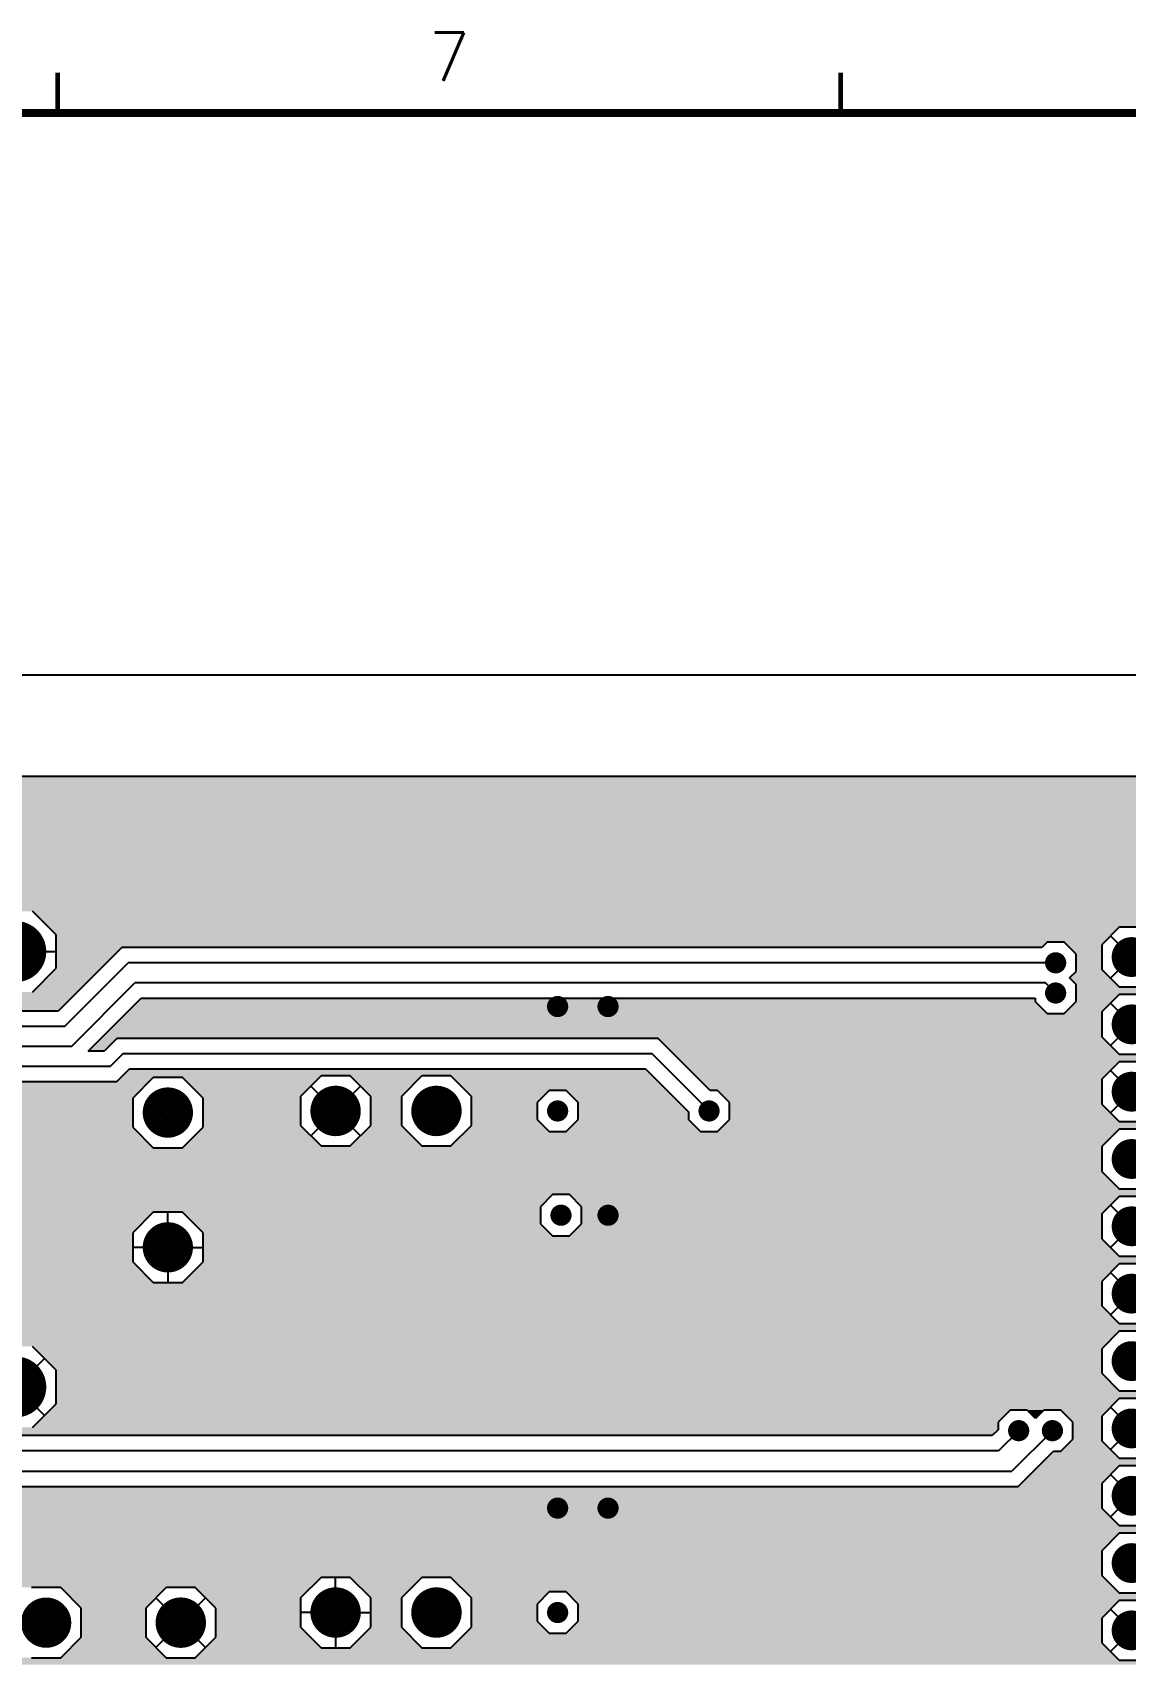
# Model space of a CAD drawing. Extents: x 295 to 953, y 10 to 290.
# Drawn here: x 782.9 to 851, y 188.6 to 290 of the extents above; entities that cross this region are included whole.
import ezdxf
from ezdxf.enums import TextEntityAlignment as Align

# ---------------------------------------------------------------- set-up
doc = ezdxf.new("R2010")
doc.units = 0
doc.header["$LTSCALE"] = 5
doc.header["$MEASUREMENT"] = 0
doc.layers.get('0').update_dxf_attribs({"linetype": 'CONTINUOUS', "lineweight": 25})
for name, color, linetype in [('L2-INT1_GBR', 7, 'CONTINUOUS'), ('문자', 4, 'CONTINUOUS'), ('테두리', 3, 'CONTINUOUS')]:
    doc.layers.add(name, color=color, linetype=linetype)
doc.styles.get("Standard").update_dxf_attribs({"font": 'simplex.shx'})

# ---------------------------------------------------------------- blocks, each defined once
blk = doc.blocks.new('C')
at = {"layer": '테두리'}
for points, const_width in [([(307.5, 287.5), (307.5, 285)], 0.3), ([(356.25, 287.5), (356.25, 285)], 0.3), ([(15, 285), (15, 15), (405, 15), (405, 285), (15, 285)], 0.5)]:
    blk.add_lwpolyline(points, dxfattribs=dict(at, const_width=const_width))
at = {"layer": '문자'}
blk.add_text('7', height=3, dxfattribs=at).set_placement((331.88, 288.5), align=Align.MIDDLE)

msp = doc.modelspace()

# ---------------------------------------------------------------- linework, layer by layer
for points, const_width in [([(780.93, 232.8, 1), (782.82, 232.8, 1)], 1.9), ([(850.73, 232.46, 1), (851.97, 232.46, 1)], 1.24), ([(846.29, 232.1, 1), (846.95, 232.1, 1)], 0.66), ([(846.29, 230.22, 1), (846.95, 230.22, 1)], 0.66), ([(815.28, 229.38, 1), (815.94, 229.38, 1)], 0.66), ([(818.42, 229.38, 1), (819.08, 229.38, 1)], 0.66), ([(850.73, 228.27, 1), (851.97, 228.27, 1)], 1.24), ([(850.73, 224.08, 1), (851.97, 224.08, 1)], 1.24), ([(790.56, 222.78, 1), (792.12, 222.78, 1)], 1.57), ([(801, 222.88, 1), (802.57, 222.88, 1)], 1.57), ([(807.28, 222.88, 1), (808.85, 222.88, 1)], 1.57), ([(815.28, 222.88, 1), (815.94, 222.88, 1)], 0.66), ([(824.71, 222.88, 1), (825.37, 222.88, 1)], 0.66), ([(850.73, 219.89, 1), (851.97, 219.89, 1)], 1.24), ([(815.49, 216.39, 1), (816.15, 216.39, 1)], 0.66), ([(818.42, 216.39, 1), (819.08, 216.39, 1)], 0.66), ([(850.73, 215.7, 1), (851.97, 215.7, 1)], 1.24), ([(790.56, 214.39, 1), (792.12, 214.39, 1)], 1.57), ([(850.73, 211.51, 1), (851.97, 211.51, 1)], 1.24), ([(850.73, 207.31, 1), (851.97, 207.31, 1)], 1.24), ([(780.93, 205.7, 1), (782.82, 205.7, 1)], 1.9), ([(850.73, 203.12, 1), (851.97, 203.12, 1)], 1.24), ([(843.99, 202.98, 1), (844.65, 202.98, 1)], 0.66), ([(846.09, 202.98, 1), (846.75, 202.98, 1)], 0.66), ([(850.73, 198.93, 1), (851.97, 198.93, 1)], 1.24), ([(815.28, 198.16, 1), (815.94, 198.16, 1)], 0.66), ([(818.42, 198.16, 1), (819.08, 198.16, 1)], 0.66), ([(850.73, 194.74, 1), (851.97, 194.74, 1)], 1.24), ([(801, 191.66, 1), (802.57, 191.66, 1)], 1.57), ([(807.28, 191.66, 1), (808.85, 191.66, 1)], 1.57), ([(782.98, 191.03, 1), (784.54, 191.03, 1)], 1.57), ([(791.36, 191.03, 1), (792.93, 191.03, 1)], 1.57), ([(815.28, 191.66, 1), (815.94, 191.66, 1)], 0.66), ([(850.73, 190.55, 1), (851.97, 190.55, 1)], 1.24)]:
    msp.add_lwpolyline(points, format="xyb", close=True, dxfattribs=dict(const_width=const_width))
at = {"layer": 'L2-INT1_GBR'}
for p, q in [((865.18, 250), (505.48, 250)), ((852.34, 243.69), (520.04, 243.69)), ((784.39, 233.84), (782.92, 235.31)), ((784.39, 231.76), (784.39, 233.84)), ((846.1, 233.38), (845.77, 233.05)), ((847.15, 233.38), (846.1, 233.38)), ((847.9, 232.63), (847.15, 233.38)), ((850.58, 234.32), (849.49, 233.23)), ((851.35, 232.46), (850.04, 233.77)), ((852.12, 234.32), (850.58, 234.32)), ((781.87, 232.8), (784.39, 232.8)), ((788.47, 233.05), (784.51, 229.09)), ((845.77, 233.05), (788.47, 233.05)), ((847.9, 231.57), (847.9, 232.63)), ((849.49, 233.23), (849.49, 231.69)), ((851.35, 232.46), (850.04, 231.15)), ((782.92, 230.28), (784.39, 231.76)), ((784.9, 228.14), (788.87, 232.1)), ((846.62, 232.1), (788.87, 232.1)), ((847.49, 231.16), (847.9, 231.57)), ((849.49, 231.69), (850.58, 230.6)), ((785.33, 226.9), (789.28, 230.85)), ((846, 230.85), (789.28, 230.85)), ((846.62, 230.22), (846, 230.85)), ((847.9, 230.75), (847.49, 231.16)), ((847.9, 229.69), (847.9, 230.75)), ((850.58, 230.6), (852.12, 230.6)), ((786.38, 226.61), (789.67, 229.9)), ((789.67, 229.9), (845.35, 229.9)), ((845.35, 229.9), (845.35, 229.69)), ((845.35, 229.69), (846.1, 228.94)), ((847.15, 228.94), (847.9, 229.69)), ((850.58, 230.13), (849.49, 229.04)), ((851.35, 228.27), (850.04, 229.58)), ((852.12, 230.13), (850.58, 230.13)), ((784.51, 229.09), (750.93, 229.09)), ((846.1, 228.94), (847.15, 228.94)), ((849.49, 229.04), (849.49, 227.5)), ((851.35, 228.27), (850.04, 226.96)), ((784.9, 228.14), (751.33, 228.14)), ((788.17, 227.39), (787.38, 226.61)), ((821.87, 227.39), (788.17, 227.39)), ((825.1, 224.16), (821.87, 227.39)), ((849.49, 227.5), (850.58, 226.41)), ((785.33, 226.9), (752.15, 226.9)), ((787.38, 226.61), (786.38, 226.61)), ((788.56, 226.45), (787.77, 225.66)), ((788.56, 226.45), (821.48, 226.45)), ((825.04, 222.88), (821.48, 226.45)), ((850.58, 226.41), (852.12, 226.41)), ((752.98, 225.66), (787.77, 225.66)), ((788.17, 224.71), (788.95, 225.5)), ((788.95, 225.5), (821.09, 225.5)), ((821.09, 225.5), (823.76, 222.82)), ((850.58, 225.93), (849.49, 224.85)), ((851.35, 224.08), (850.04, 225.39)), ((852.12, 225.93), (850.58, 225.93)), ((753.37, 224.71), (788.17, 224.71)), ((790.43, 224.96), (789.15, 223.68)), ((792.25, 224.96), (790.43, 224.96)), ((793.53, 223.68), (792.25, 224.96)), ((800.88, 225.07), (799.6, 223.79)), ((801.78, 222.88), (800.24, 224.43)), ((802.69, 225.07), (800.88, 225.07)), ((801.78, 222.88), (803.33, 224.43)), ((803.97, 223.79), (802.69, 225.07)), ((807.16, 225.07), (805.88, 223.79)), ((808.97, 225.07), (807.16, 225.07)), ((810.25, 223.79), (808.97, 225.07)), ((849.49, 224.85), (849.49, 223.31)), ((789.15, 223.68), (789.15, 221.87)), ((793.53, 221.87), (793.53, 223.68)), ((799.6, 223.79), (799.6, 221.98)), ((803.97, 221.98), (803.97, 223.79)), ((805.88, 223.79), (805.88, 221.98)), ((810.25, 221.98), (810.25, 223.79)), ((815.08, 224.16), (814.33, 223.41)), ((814.33, 223.41), (814.33, 222.35)), ((816.14, 224.16), (815.08, 224.16)), ((816.89, 223.41), (816.14, 224.16)), ((816.89, 222.35), (816.89, 223.41)), ((825.57, 224.16), (825.1, 224.16)), ((826.32, 223.41), (825.57, 224.16)), ((826.32, 222.35), (826.32, 223.41)), ((849.49, 223.31), (850.58, 222.22)), ((851.35, 224.08), (850.04, 222.77)), ((801.78, 222.88), (800.24, 221.34)), ((801.78, 222.88), (803.33, 221.34)), ((814.33, 222.35), (815.08, 221.61)), ((816.14, 221.61), (816.89, 222.35)), ((823.76, 222.82), (823.76, 222.35)), ((823.76, 222.35), (824.51, 221.61)), ((825.57, 221.61), (826.32, 222.35)), ((850.58, 222.22), (852.12, 222.22)), ((789.15, 221.87), (790.43, 220.59)), ((792.25, 220.59), (793.53, 221.87)), ((799.6, 221.98), (800.88, 220.7)), ((802.69, 220.7), (803.97, 221.98)), ((805.88, 221.98), (807.16, 220.7)), ((808.97, 220.7), (810.25, 221.98)), ((815.08, 221.61), (816.14, 221.61)), ((824.51, 221.61), (825.57, 221.61)), ((850.58, 221.74), (849.49, 220.66)), ((852.12, 221.74), (850.58, 221.74)), ((790.43, 220.59), (792.25, 220.59)), ((800.88, 220.7), (802.69, 220.7)), ((807.16, 220.7), (808.97, 220.7)), ((849.49, 220.66), (849.49, 219.12)), ((849.49, 219.12), (850.58, 218.03)), ((815.29, 217.67), (814.54, 216.92)), ((816.35, 217.67), (815.29, 217.67)), ((817.1, 216.92), (816.35, 217.67)), ((850.58, 217.55), (849.49, 216.47)), ((850.58, 218.03), (852.12, 218.03)), ((852.12, 217.55), (850.58, 217.55)), ((790.43, 216.58), (789.15, 215.3)), ((792.25, 216.58), (790.43, 216.58)), ((791.34, 214.39), (791.34, 216.58)), ((793.53, 215.3), (792.25, 216.58)), ((814.54, 216.92), (814.54, 215.86)), ((817.1, 215.86), (817.1, 216.92)), ((849.49, 216.47), (849.49, 214.93)), ((851.35, 215.7), (850.04, 217.01)), ((789.15, 215.3), (789.15, 213.49)), ((793.53, 213.49), (793.53, 215.3)), ((814.54, 215.86), (815.29, 215.11)), ((815.29, 215.11), (816.35, 215.11)), ((816.35, 215.11), (817.1, 215.86)), ((851.35, 215.7), (850.04, 214.38)), ((791.34, 214.39), (789.15, 214.39)), ((791.34, 214.39), (791.34, 212.21)), ((791.34, 214.39), (793.53, 214.39)), ((849.49, 214.93), (850.58, 213.84)), ((789.15, 213.49), (790.43, 212.21)), ((792.25, 212.21), (793.53, 213.49)), ((850.58, 213.36), (849.49, 212.27)), ((850.58, 213.84), (852.12, 213.84)), ((852.12, 213.36), (850.58, 213.36)), ((790.43, 212.21), (792.25, 212.21)), ((849.49, 212.27), (849.49, 210.74)), ((851.35, 211.51), (850.04, 212.82)), ((851.35, 211.51), (850.04, 210.19)), ((849.49, 210.74), (850.58, 209.65)), ((850.58, 209.17), (849.49, 208.08)), ((850.58, 209.65), (852.12, 209.65)), ((852.12, 209.17), (850.58, 209.17)), ((784.39, 206.74), (782.92, 208.22)), ((849.49, 208.08), (849.49, 206.55)), ((781.87, 205.7), (783.65, 207.48)), ((784.39, 204.66), (784.39, 206.74)), ((849.49, 206.55), (850.58, 205.46)), ((781.87, 205.7), (783.65, 203.92)), ((850.58, 204.98), (849.49, 203.89)), ((850.58, 205.46), (852.12, 205.46)), ((852.12, 204.98), (850.58, 204.98)), ((782.92, 203.18), (784.39, 204.66)), ((843.79, 204.26), (843.04, 203.51)), ((844.85, 204.26), (843.79, 204.26)), ((845.37, 203.74), (844.85, 204.26)), ((845.89, 204.26), (845.37, 203.74)), ((846.95, 204.26), (845.89, 204.26)), ((847.69, 203.51), (846.95, 204.26)), ((851.35, 203.12), (850.04, 204.44)), ((843.04, 203.04), (842.67, 202.67)), ((843.04, 203.51), (843.04, 203.04)), ((844.32, 202.98), (843.06, 201.72)), ((846.42, 202.98), (843.9, 200.46)), ((847.69, 202.45), (847.69, 203.51)), ((849.49, 203.89), (849.49, 202.35)), ((851.35, 203.12), (850.04, 201.81)), ((842.67, 202.67), (754.61, 202.67)), ((846.95, 201.7), (847.69, 202.45)), ((849.49, 202.35), (850.58, 201.27)), ((843.06, 201.72), (754.21, 201.72)), ((844.29, 199.51), (846.48, 201.7)), ((846.48, 201.7), (846.95, 201.7)), ((850.58, 201.27), (852.12, 201.27)), ((753.69, 200.46), (843.9, 200.46)), ((850.58, 200.79), (849.49, 199.7)), ((851.35, 198.93), (850.04, 200.25)), ((852.12, 200.79), (850.58, 200.79)), ((753.3, 199.51), (844.29, 199.51)), ((849.49, 199.7), (849.49, 198.16)), ((851.35, 198.93), (850.04, 197.62)), ((849.49, 198.16), (850.58, 197.08)), ((850.58, 197.08), (852.12, 197.08)), ((850.58, 196.6), (849.49, 195.51)), ((852.12, 196.6), (850.58, 196.6)), ((849.49, 195.51), (849.49, 193.97)), ((800.88, 193.85), (799.6, 192.57)), ((802.69, 193.85), (800.88, 193.85)), ((801.78, 191.66), (801.78, 193.85)), ((803.97, 192.57), (802.69, 193.85)), ((807.16, 193.85), (805.88, 192.57)), ((808.97, 193.85), (807.16, 193.85)), ((810.25, 192.57), (808.97, 193.85)), ((849.49, 193.97), (850.58, 192.89)), ((784.67, 193.22), (782.85, 193.22)), ((785.95, 191.94), (784.67, 193.22)), ((791.24, 193.22), (789.96, 191.94)), ((793.05, 193.22), (791.24, 193.22)), ((794.33, 191.94), (793.05, 193.22)), ((815.08, 192.94), (814.33, 192.19)), ((816.14, 192.94), (815.08, 192.94)), ((816.89, 192.19), (816.14, 192.94)), ((850.58, 192.89), (852.12, 192.89)), ((785.95, 190.13), (785.95, 191.94)), ((789.96, 191.94), (789.96, 190.13)), ((792.14, 191.03), (790.6, 192.58)), ((792.14, 191.03), (793.69, 192.58)), ((794.33, 190.13), (794.33, 191.94)), ((799.6, 192.57), (799.6, 190.76)), ((803.97, 190.76), (803.97, 192.57)), ((805.88, 192.57), (805.88, 190.76)), ((810.25, 190.76), (810.25, 192.57)), ((814.33, 192.19), (814.33, 191.13)), ((816.89, 191.13), (816.89, 192.19)), ((850.58, 192.41), (849.49, 191.32)), ((851.35, 190.55), (850.04, 191.86)), ((852.12, 192.41), (850.58, 192.41)), ((792.14, 191.03), (790.6, 189.49)), ((792.14, 191.03), (793.69, 189.49)), ((801.78, 191.66), (799.6, 191.66)), ((799.6, 190.76), (800.88, 189.47)), ((801.78, 191.66), (801.78, 189.47)), ((801.78, 191.66), (803.97, 191.66)), ((802.69, 189.47), (803.97, 190.76)), ((805.88, 190.76), (807.16, 189.47)), ((808.97, 189.47), (810.25, 190.76)), ((814.33, 191.13), (815.08, 190.38)), ((816.14, 190.38), (816.89, 191.13)), ((849.49, 191.32), (849.49, 189.78)), ((784.67, 188.85), (785.95, 190.13)), ((789.96, 190.13), (791.24, 188.85)), ((793.05, 188.85), (794.33, 190.13)), ((815.08, 190.38), (816.14, 190.38)), ((849.49, 189.78), (850.58, 188.69)), ((851.35, 190.55), (850.04, 189.24)), ((782.85, 188.85), (784.67, 188.85)), ((791.24, 188.85), (793.05, 188.85)), ((800.88, 189.47), (802.69, 189.47)), ((807.16, 189.47), (808.97, 189.47)), ((850.58, 188.69), (852.12, 188.69))]:
    msp.add_line(p, q, dxfattribs=at)
for points in [[(520.04, 243.44), (520.04, 243.69), (852.59, 243.44), (852.34, 243.69)], [(601.22, 242.69), (600.47, 243.44), (853.34, 242.69), (852.59, 243.44)], [(601.22, 241.9), (601.22, 242.69), (854.12, 241.9), (853.34, 242.69)], [(670.77, 241.71), (670.18, 241.9), (854.32, 241.71), (854.12, 241.9)], [(670.91, 241.52), (670.77, 241.71), (854.5, 241.52), (854.32, 241.71)], [(671.11, 241.32), (670.91, 241.52), (854.71, 241.32), (854.5, 241.52)], [(671.19, 241.29), (671.11, 241.32), (854.73, 241.29), (854.71, 241.32)], [(671.55, 240.79), (671.19, 241.29), (855.23, 240.79), (854.73, 241.29)], [(671.55, 239.72), (671.55, 240.79), (856.31, 239.72), (855.23, 240.79)], [(671.55, 238.31), (671.55, 239.72), (857.72, 238.31), (856.31, 239.72)], [(748.41, 236.98), (747.09, 238.31), (859.05, 236.98), (857.72, 238.31)], [(748.41, 236.26), (748.41, 236.98), (859.76, 236.26), (859.05, 236.98)], [(748.41, 235.31), (748.41, 236.26), (867.53, 235.31), (867.53, 236.26)], [(748.41, 236.26), (748.41, 236.26), (867.53, 236.26), (860.5, 236.26)], [(748.41, 236.26), (748.41, 236.26), (860.5, 236.26), (859.76, 236.26)], [(783.92, 234.32), (782.92, 235.31), (867.53, 234.32), (867.53, 235.31)], [(784.39, 233.84), (783.92, 234.32), (850.11, 233.84), (850.58, 234.32)], [(783.92, 234.32), (783.92, 234.32), (850.58, 234.32), (852.12, 234.32)], [(784.39, 233.38), (784.39, 233.84), (849.65, 233.38), (850.11, 233.84)], [(784.39, 233.05), (784.39, 233.38), (845.77, 233.05), (846.1, 233.38)], [(784.39, 233.38), (784.39, 233.38), (846.1, 233.38), (847.15, 233.38)], [(847.31, 233.23), (847.15, 233.38), (849.49, 233.23), (849.65, 233.38)], [(784.39, 231.76), (784.39, 233.05), (787.18, 231.76), (788.47, 233.05)], [(784.39, 233.05), (784.39, 233.05), (788.47, 233.05), (845.77, 233.05)], [(847.9, 232.63), (847.31, 233.23), (849.49, 232.63), (849.49, 233.23)], [(847.9, 231.69), (847.9, 232.63), (849.49, 231.69), (849.49, 232.63)], [(782.92, 230.28), (784.39, 231.76), (785.7, 230.28), (787.18, 231.76)], [(847.49, 231.16), (847.9, 231.57), (850.02, 231.16), (849.61, 231.57)], [(847.9, 231.57), (847.9, 231.69), (849.61, 231.57), (849.49, 231.69)], [(628.38, 229.78), (628.89, 230.28), (785.2, 229.78), (785.7, 230.28)], [(847.9, 230.75), (847.49, 231.16), (850.44, 230.75), (850.02, 231.16)], [(847.9, 230.6), (847.9, 230.75), (850.58, 230.6), (850.44, 230.75)], [(847.9, 230.13), (847.9, 230.6), (867.53, 230.13), (867.53, 230.6)], [(847.9, 230.6), (847.9, 230.6), (852.12, 230.6), (850.58, 230.6)], [(621.59, 229.09), (621.59, 229.78), (784.51, 229.09), (785.2, 229.78)], [(788.71, 228.94), (789.46, 229.69), (846.1, 228.94), (845.35, 229.69)], [(789.46, 229.69), (789.67, 229.9), (845.35, 229.69), (845.35, 229.9)], [(789.67, 229.9), (789.67, 229.9), (845.35, 229.9), (789.67, 229.9)], [(847.25, 229.04), (847.9, 229.69), (849.49, 229.04), (850.14, 229.69)], [(847.9, 229.69), (847.9, 230.13), (850.14, 229.69), (850.58, 230.13)], [(847.9, 230.13), (847.9, 230.13), (850.58, 230.13), (852.12, 230.13)], [(621.59, 229.09), (621.59, 229.09), (750.93, 229.09), (784.51, 229.09)], [(787.27, 227.5), (788.71, 228.94), (849.49, 227.5), (849.49, 228.94)], [(847.15, 228.94), (847.25, 229.04), (849.49, 228.94), (849.49, 229.04)], [(786.38, 226.61), (787.17, 227.39), (787.38, 226.61), (788.17, 227.39)], [(787.17, 227.39), (787.27, 227.5), (849.6, 227.39), (849.49, 227.5)], [(787.17, 227.39), (787.17, 227.39), (788.17, 227.39), (821.87, 227.39)], [(822.85, 226.41), (821.87, 227.39), (850.58, 226.41), (849.6, 227.39)], [(823.33, 225.93), (822.85, 226.41), (867.53, 225.93), (867.53, 226.41)], [(822.85, 226.41), (822.85, 226.41), (852.12, 226.41), (850.58, 226.41)], [(788.52, 225.07), (788.95, 225.5), (821.51, 225.07), (821.09, 225.5)], [(788.95, 225.5), (788.95, 225.5), (792.25, 225.5), (788.95, 225.5)], [(824.42, 224.85), (823.33, 225.93), (849.49, 224.85), (850.58, 225.93)], [(823.33, 225.93), (823.33, 225.93), (850.58, 225.93), (852.12, 225.93)], [(752.34, 223.68), (753.37, 224.71), (789.15, 223.68), (790.19, 224.71)], [(788.17, 224.71), (788.41, 224.96), (790.19, 224.71), (790.43, 224.96)], [(788.41, 224.96), (788.52, 225.07), (800.77, 224.96), (800.88, 225.07)], [(788.41, 224.96), (788.41, 224.96), (790.43, 224.96), (792.25, 224.96)], [(788.52, 225.07), (788.52, 225.07), (800.88, 225.07), (802.69, 225.07)], [(793.42, 223.79), (792.25, 224.96), (799.6, 223.79), (800.77, 224.96)], [(803.97, 223.79), (802.69, 225.07), (805.88, 223.79), (807.16, 225.07)], [(802.69, 225.07), (802.69, 225.07), (807.16, 225.07), (808.97, 225.07)], [(809.88, 224.16), (808.97, 225.07), (822.42, 224.16), (821.51, 225.07)], [(825.1, 224.16), (824.42, 224.85), (849.49, 224.16), (849.49, 224.85)], [(751.46, 222.81), (752.34, 223.68), (789.15, 222.81), (789.15, 223.68)], [(793.53, 223.68), (793.42, 223.79), (799.6, 223.68), (799.6, 223.79)], [(793.53, 221.98), (793.53, 223.68), (799.6, 221.98), (799.6, 223.68)], [(803.97, 221.98), (803.97, 223.79), (805.88, 221.98), (805.88, 223.79)], [(810.25, 223.79), (809.88, 224.16), (814.71, 223.79), (815.08, 224.16)], [(809.88, 224.16), (809.88, 224.16), (815.08, 224.16), (816.14, 224.16)], [(810.25, 223.41), (810.25, 223.79), (814.33, 223.41), (814.71, 223.79)], [(810.25, 222.35), (810.25, 223.41), (814.33, 222.35), (814.33, 223.41)], [(816.89, 223.41), (816.14, 224.16), (823.17, 223.41), (822.42, 224.16)], [(816.89, 222.82), (816.89, 223.41), (823.76, 222.82), (823.17, 223.41)], [(826.32, 223.41), (825.57, 224.16), (849.49, 223.41), (849.49, 224.16)], [(826.32, 223.31), (826.32, 223.41), (849.49, 223.31), (849.49, 223.41)], [(826.32, 222.35), (826.32, 223.31), (850.45, 222.35), (849.49, 223.31)], [(750.53, 221.87), (751.46, 222.81), (789.15, 221.87), (789.15, 222.81)], [(810.25, 221.98), (810.25, 222.35), (814.71, 221.98), (814.33, 222.35)], [(816.35, 221.81), (816.89, 222.35), (824.3, 221.81), (823.76, 222.35)], [(816.89, 222.35), (816.89, 222.82), (823.76, 222.35), (823.76, 222.82)], [(825.71, 221.74), (826.19, 222.22), (867.53, 221.74), (867.53, 222.22)], [(826.19, 222.22), (826.32, 222.35), (850.58, 222.22), (850.45, 222.35)], [(826.19, 222.22), (826.19, 222.22), (852.12, 222.22), (850.58, 222.22)], [(749.25, 220.59), (750.53, 221.87), (790.43, 220.59), (789.15, 221.87)], [(792.35, 220.7), (793.53, 221.87), (800.88, 220.7), (799.7, 221.87)], [(793.53, 221.87), (793.53, 221.98), (799.7, 221.87), (799.6, 221.98)], [(802.69, 220.7), (803.97, 221.98), (807.16, 220.7), (805.88, 221.98)], [(808.97, 220.7), (809.88, 221.61), (849.54, 220.7), (850.44, 221.61)], [(809.88, 221.61), (810.25, 221.98), (815.08, 221.61), (814.71, 221.98)], [(816.14, 221.61), (816.35, 221.81), (824.51, 221.61), (824.3, 221.81)], [(825.57, 221.61), (825.71, 221.74), (850.44, 221.61), (850.58, 221.74)], [(825.71, 221.74), (825.71, 221.74), (850.58, 221.74), (852.12, 221.74)], [(747.78, 219.12), (749.25, 220.59), (849.49, 219.12), (849.49, 220.59)], [(749.25, 220.59), (749.25, 220.59), (792.25, 220.59), (790.43, 220.59)], [(792.25, 220.59), (792.31, 220.66), (849.49, 220.59), (849.49, 220.66)], [(792.31, 220.66), (792.35, 220.7), (849.49, 220.66), (849.54, 220.7)], [(747.45, 218.79), (747.78, 219.12), (849.82, 218.79), (849.49, 219.12)], [(685.94, 218.44), (685.8, 218.67), (850.17, 218.44), (849.94, 218.67)], [(686.13, 218.03), (685.94, 218.44), (850.58, 218.03), (850.17, 218.44)], [(697.96, 218.67), (698.08, 218.79), (849.94, 218.67), (849.82, 218.79)], [(686.19, 217.91), (686.13, 218.03), (867.53, 217.91), (867.53, 218.03)], [(686.13, 218.03), (686.13, 218.03), (852.12, 218.03), (850.58, 218.03)], [(686.28, 217.67), (686.19, 217.91), (867.53, 217.67), (867.53, 217.91)], [(686.39, 217.36), (686.28, 217.67), (814.98, 217.36), (815.29, 217.67)], [(686.28, 217.67), (686.28, 217.67), (815.29, 217.67), (816.35, 217.67)], [(686.5, 216.92), (686.39, 217.36), (814.54, 216.92), (814.98, 217.36)], [(816.46, 217.55), (816.35, 217.67), (867.53, 217.55), (867.53, 217.67)], [(817.1, 216.92), (816.46, 217.55), (849.95, 216.92), (850.58, 217.55)], [(816.46, 217.55), (816.46, 217.55), (850.58, 217.55), (852.12, 217.55)], [(686.52, 216.83), (686.5, 216.92), (814.54, 216.83), (814.54, 216.92)], [(776.58, 216.58), (776.33, 216.83), (814.54, 216.58), (814.54, 216.83)], [(777.08, 216.08), (776.58, 216.58), (789.93, 216.08), (790.43, 216.58)], [(776.58, 216.58), (776.58, 216.58), (790.43, 216.58), (792.25, 216.58)], [(777.08, 215.3), (777.08, 216.08), (789.15, 215.3), (789.93, 216.08)], [(792.97, 215.86), (792.25, 216.58), (814.54, 215.86), (814.54, 216.58)], [(817.1, 216.47), (817.1, 216.92), (849.49, 216.47), (849.95, 216.92)], [(817.1, 215.86), (817.1, 216.47), (849.49, 215.86), (849.49, 216.47)], [(777.08, 215.02), (777.08, 215.3), (789.15, 215.02), (789.15, 215.3)], [(793.53, 215.3), (792.97, 215.86), (815.1, 215.3), (814.54, 215.86)], [(793.53, 215.11), (793.53, 215.3), (815.29, 215.11), (815.1, 215.3)], [(793.53, 214.93), (793.53, 215.11), (849.49, 214.93), (849.49, 215.11)], [(816.35, 215.11), (817.1, 215.86), (849.49, 215.11), (849.49, 215.86)], [(758.31, 213.64), (758.93, 214.27), (789.15, 213.64), (789.15, 214.27)], [(776.33, 214.27), (777.08, 215.02), (789.15, 214.27), (789.15, 215.02)], [(793.53, 213.84), (793.53, 214.93), (850.58, 213.84), (849.49, 214.93)], [(685.94, 212.8), (686.19, 213.33), (789.84, 212.8), (789.31, 213.33)], [(686.19, 213.33), (686.24, 213.49), (789.31, 213.33), (789.15, 213.49)], [(686.24, 213.49), (686.3, 213.64), (789.15, 213.49), (789.15, 213.64)], [(792.31, 212.27), (793.4, 213.36), (849.49, 212.27), (850.58, 213.36)], [(793.4, 213.36), (793.53, 213.49), (867.53, 213.36), (867.53, 213.49)], [(793.4, 213.36), (793.4, 213.36), (850.58, 213.36), (852.12, 213.36)], [(793.53, 213.49), (793.53, 213.84), (867.53, 213.49), (867.53, 213.84)], [(793.53, 213.84), (793.53, 213.84), (852.12, 213.84), (850.58, 213.84)], [(685.75, 212.5), (685.94, 212.8), (790.14, 212.5), (789.84, 212.8)], [(712.24, 212.21), (711.95, 212.5), (790.43, 212.21), (790.14, 212.5)], [(712.87, 211.58), (712.24, 212.21), (849.49, 211.58), (849.49, 212.21)], [(792.25, 212.21), (792.31, 212.27), (849.49, 212.21), (849.49, 212.27)], [(747.93, 210.74), (747.09, 211.58), (849.49, 210.74), (849.49, 211.58)], [(748.41, 210.25), (747.93, 210.74), (849.98, 210.25), (849.49, 210.74)], [(748.41, 209.65), (748.41, 210.25), (850.58, 209.65), (849.98, 210.25)], [(748.41, 209.17), (748.41, 209.65), (867.53, 209.17), (867.53, 209.65)], [(748.41, 209.65), (748.41, 209.65), (852.12, 209.65), (850.58, 209.65)], [(748.41, 208.37), (748.41, 209.17), (849.78, 208.37), (850.58, 209.17)], [(748.41, 209.17), (748.41, 209.17), (850.58, 209.17), (852.12, 209.17)], [(748.26, 208.22), (748.41, 208.37), (849.63, 208.22), (849.78, 208.37)], [(783.05, 208.08), (782.92, 208.22), (849.49, 208.08), (849.63, 208.22)], [(784.39, 206.74), (783.05, 208.08), (849.49, 206.74), (849.49, 208.08)], [(784.39, 206.55), (784.39, 206.74), (849.49, 206.55), (849.49, 206.74)], [(784.39, 205.46), (784.39, 206.55), (850.58, 205.46), (849.49, 206.55)], [(784.39, 204.98), (784.39, 205.46), (867.53, 204.98), (867.53, 205.46)], [(784.39, 205.46), (784.39, 205.46), (852.12, 205.46), (850.58, 205.46)], [(784.39, 204.66), (784.39, 204.98), (850.26, 204.66), (850.58, 204.98)], [(784.39, 204.98), (784.39, 204.98), (850.58, 204.98), (852.12, 204.98)], [(783.24, 203.51), (783.99, 204.26), (843.04, 203.51), (843.79, 204.26)], [(783.99, 204.26), (784.39, 204.66), (849.86, 204.26), (850.26, 204.66)], [(783.99, 204.26), (783.99, 204.26), (843.79, 204.26), (844.85, 204.26)], [(845.37, 203.74), (844.85, 204.26), (845.37, 203.74), (845.89, 204.26)], [(844.85, 204.26), (844.85, 204.26), (845.89, 204.26), (846.95, 204.26)], [(847.31, 203.89), (846.95, 204.26), (849.49, 203.89), (849.86, 204.26)], [(754.23, 203.04), (754.09, 203.18), (843.04, 203.04), (843.04, 203.18)], [(754.61, 202.67), (754.23, 203.04), (842.67, 202.67), (843.04, 203.04)], [(782.92, 203.18), (783.24, 203.51), (843.04, 203.18), (843.04, 203.51)], [(847.69, 203.51), (847.31, 203.89), (849.49, 203.51), (849.49, 203.89)], [(847.69, 202.45), (847.69, 203.51), (849.49, 202.45), (849.49, 203.51)], [(846.95, 201.7), (847.6, 202.35), (850.15, 201.7), (849.49, 202.35)], [(847.6, 202.35), (847.69, 202.45), (849.49, 202.35), (849.49, 202.45)], [(845.57, 200.79), (846.05, 201.27), (867.53, 200.79), (867.53, 201.27)], [(846.05, 201.27), (846.48, 201.7), (850.58, 201.27), (850.15, 201.7)], [(846.05, 201.27), (846.05, 201.27), (852.12, 201.27), (850.58, 201.27)], [(844.48, 199.7), (845.57, 200.79), (849.49, 199.7), (850.58, 200.79)], [(845.57, 200.79), (845.57, 200.79), (850.58, 200.79), (852.12, 200.79)], [(747.52, 198.16), (748.41, 199.06), (849.49, 198.16), (849.49, 199.06)], [(748.41, 199.06), (748.41, 199.51), (849.49, 199.06), (849.49, 199.51)], [(748.41, 199.51), (748.41, 199.51), (784.67, 199.51), (753.3, 199.51)], [(844.29, 199.51), (844.48, 199.7), (849.49, 199.51), (849.49, 199.7)], [(747.09, 197.73), (747.52, 198.16), (849.93, 197.73), (849.49, 198.16)], [(681.73, 197.43), (681.43, 197.73), (850.23, 197.43), (849.93, 197.73)], [(681.73, 197.08), (681.73, 197.43), (850.58, 197.08), (850.23, 197.43)], [(681.73, 196.6), (681.73, 197.08), (867.53, 196.6), (867.53, 197.08)], [(681.73, 197.08), (681.73, 197.08), (852.12, 197.08), (850.58, 197.08)], [(681.72, 196.36), (681.73, 196.37), (850.35, 196.36), (850.35, 196.37)], [(681.73, 196.37), (681.73, 196.6), (850.35, 196.37), (850.58, 196.6)], [(681.73, 196.6), (681.73, 196.6), (850.58, 196.6), (852.12, 196.6)], [(721.19, 195.51), (720.33, 196.36), (849.49, 195.51), (850.35, 196.36)], [(721.61, 195.08), (721.19, 195.51), (849.49, 195.08), (849.49, 195.51)], [(721.61, 193.97), (721.61, 195.08), (849.49, 193.97), (849.49, 195.08)], [(721.61, 193.85), (721.61, 193.97), (849.62, 193.85), (849.49, 193.97)], [(721.61, 193.27), (721.61, 193.85), (800.3, 193.27), (800.88, 193.85)], [(721.61, 193.85), (721.61, 193.85), (800.88, 193.85), (802.69, 193.85)], [(803.97, 192.57), (802.69, 193.85), (805.88, 192.57), (807.16, 193.85)], [(802.69, 193.85), (802.69, 193.85), (807.16, 193.85), (808.97, 193.85)], [(809.88, 192.94), (808.97, 193.85), (850.53, 192.94), (849.62, 193.85)], [(721.56, 193.22), (721.61, 193.27), (800.25, 193.22), (800.3, 193.27)], [(721.56, 193.22), (721.56, 193.22), (782.85, 193.22), (784.67, 193.22)], [(785.95, 191.94), (784.67, 193.22), (789.96, 191.94), (791.24, 193.22)], [(784.67, 193.22), (784.67, 193.22), (791.24, 193.22), (793.05, 193.22)], [(793.7, 192.57), (793.05, 193.22), (799.6, 192.57), (800.25, 193.22)], [(810.25, 192.57), (809.88, 192.94), (814.71, 192.57), (815.08, 192.94)], [(809.88, 192.94), (809.88, 192.94), (815.08, 192.94), (816.14, 192.94)], [(816.2, 192.89), (816.14, 192.94), (850.58, 192.89), (850.53, 192.94)], [(816.67, 192.41), (816.2, 192.89), (867.53, 192.41), (867.53, 192.89)], [(816.2, 192.89), (816.2, 192.89), (852.12, 192.89), (850.58, 192.89)], [(785.95, 190.13), (785.95, 191.94), (789.96, 190.13), (789.96, 191.94)], [(794.33, 191.94), (793.7, 192.57), (799.6, 191.94), (799.6, 192.57)], [(794.33, 190.76), (794.33, 191.94), (799.6, 190.76), (799.6, 191.94)], [(803.97, 190.76), (803.97, 192.57), (805.88, 190.76), (805.88, 192.57)], [(810.25, 192.19), (810.25, 192.57), (814.33, 192.19), (814.71, 192.57)], [(810.25, 191.13), (810.25, 192.19), (814.33, 191.13), (814.33, 192.19)], [(816.89, 192.19), (816.67, 192.41), (850.37, 192.19), (850.58, 192.41)], [(816.67, 192.41), (816.67, 192.41), (850.58, 192.41), (852.12, 192.41)], [(816.89, 191.32), (816.89, 192.19), (849.49, 191.32), (850.37, 192.19)], [(794.33, 190.13), (794.33, 190.76), (800.22, 190.13), (799.6, 190.76)], [(802.69, 189.47), (803.97, 190.76), (807.16, 189.47), (805.88, 190.76)], [(809.88, 190.38), (810.25, 190.76), (815.08, 190.38), (814.71, 190.76)], [(810.25, 190.76), (810.25, 191.13), (814.71, 190.76), (814.33, 191.13)], [(816.14, 190.38), (816.89, 191.13), (849.49, 190.38), (849.49, 191.13)], [(816.89, 191.13), (816.89, 191.32), (849.49, 191.13), (849.49, 191.32)], [(784.67, 188.85), (785.95, 190.13), (791.24, 188.85), (789.96, 190.13)], [(793.68, 189.47), (794.33, 190.13), (800.88, 189.47), (800.22, 190.13)], [(808.97, 189.47), (809.28, 189.78), (849.8, 189.47), (849.49, 189.78)], [(809.28, 189.78), (809.88, 190.38), (849.49, 189.78), (849.49, 190.38)], [(681, 188.73), (681.12, 188.85), (850.55, 188.73), (850.43, 188.85)], [(681.04, 188.69), (681, 188.73), (850.58, 188.69), (850.55, 188.73)], [(681.31, 188.42), (681.04, 188.69), (867.53, 188.42), (867.53, 188.69)], [(793.05, 188.85), (793.68, 189.47), (850.43, 188.85), (849.8, 189.47)]]:
    msp.add_solid(points, dxfattribs=at)

# ---------------------------------------------------------------- block references
msp.add_blockref('C', (476.98, 0))

doc.saveas('drawing.dxf')
